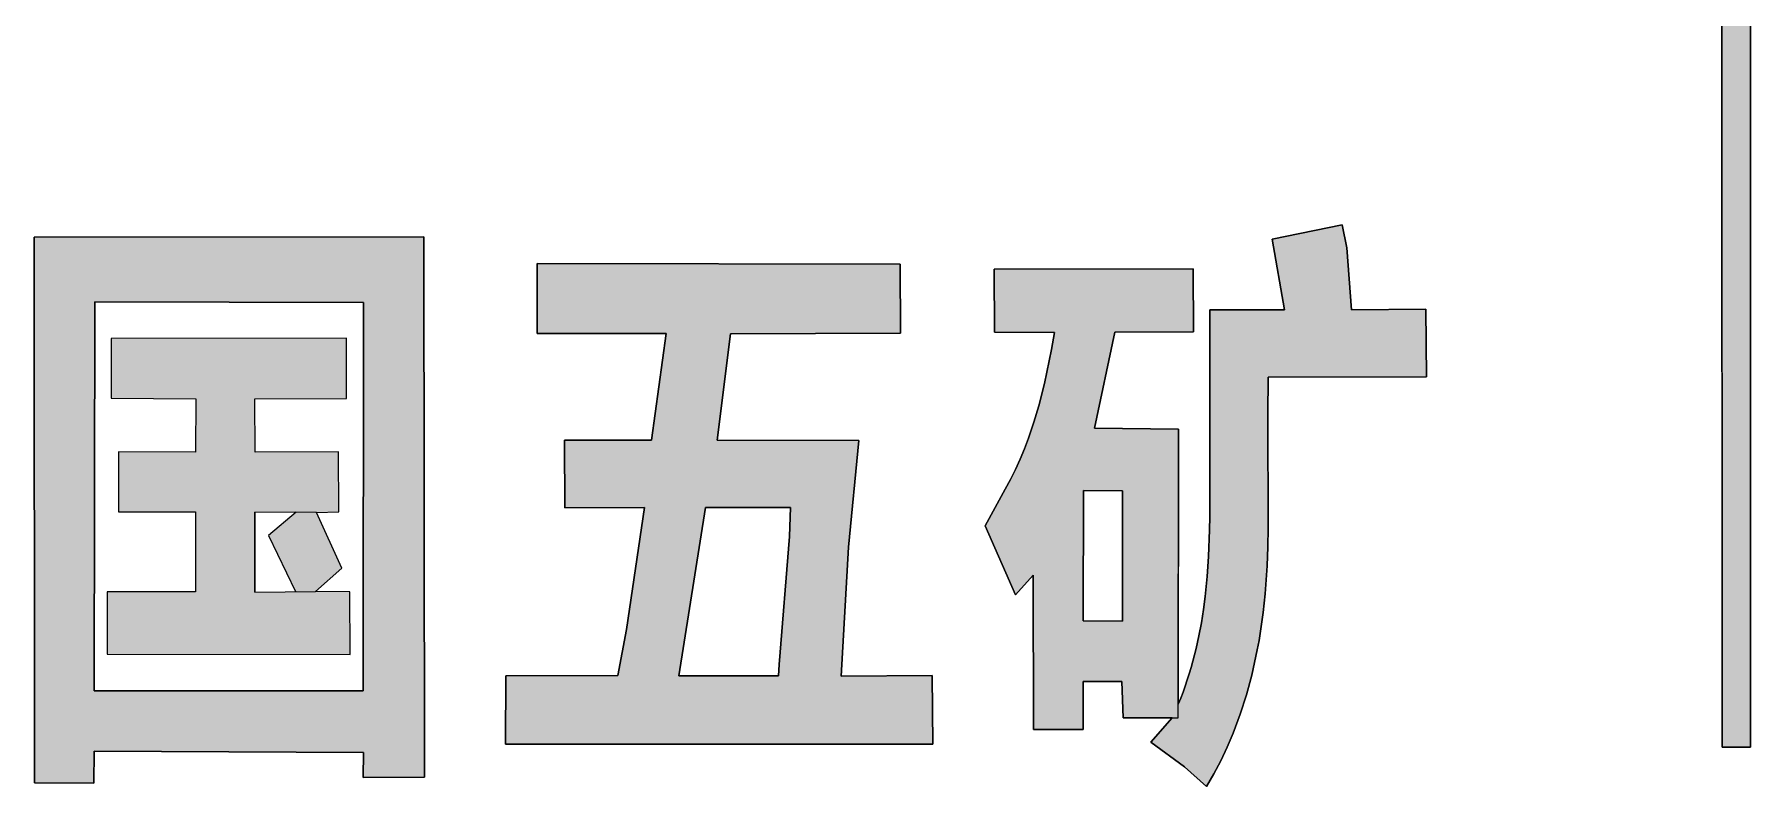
# Model space of a CAD drawing. Header units: millimetres. Extents: x 72 to 17970, y 150 to 12750.
# Drawn here: x 16639.2 to 17024.5, y 5760 to 5928.8 of the extents above; entities that cross this region are included whole.
import ezdxf

# ---------------------------------------------------------------- set-up
doc = ezdxf.new("R2010")
doc.units = ezdxf.units.MM
doc.linetypes.add('XKITLINE00', pattern=[0])
doc.layers.add('OtherObjectType', color=1, linetype='Continuous', lineweight=0)

# ---------------------------------------------------------------- blocks, each defined once
blk = doc.blocks.new('*A5')
at = {"layer": 'OtherObjectType'}
for points in [[(17024.44, 5768.87), (17018.08, 5768.87), (17018.03, 6168.4), (17024.5, 6168.39)], [(16874.66, 5797.2), (16883.47, 5797.14), (16883.49, 5826.41), (16899.34, 5876.2), (16899.38, 5862.09), (16881.78, 5862.03), (16877.18, 5840.45), (16896.03, 5840.26), (16895.99, 5775.42), (16883.6, 5775.43), (16883.31, 5783.63), (16874.68, 5783.57), (16874.68, 5772.82), (16863.49, 5772.84), (16863.42, 5807.47), (16859.43, 5803.03), (16852.66, 5818.57), (16857.17, 5826.76), (16858.35, 5828.96), (16859.46, 5831.21), (16860.49, 5833.49), (16861.46, 5835.82), (16862.35, 5838.19), (16863.58, 5841.81), (16864.68, 5845.49), (16865.96, 5850.48), (16867.53, 5858.09), (16868.18, 5861.92), (16854.73, 5862.03), (16854.68, 5876.15), (16899.34, 5876.2), (16951.56, 5867.14), (16934.89, 5867.04), (16933.83, 5880.94), (16932.79, 5886.1), (16917.07, 5882.9), (16919.81, 5866.99), (16903.05, 5867.03), (16903.05, 5820.58), (16903.02, 5817.6), (16902.82, 5811.63), (16902.51, 5807.15), (16902.06, 5802.69), (16901.67, 5799.73), (16901.2, 5796.79), (16900.65, 5793.88), (16900.02, 5790.99), (16899.29, 5788.14), (16898.9, 5786.73), (16898.47, 5785.33), (16898.03, 5783.94), (16897.56, 5782.56), (16897.06, 5781.19), (16896.54, 5779.84), (16895.99, 5778.5), (16895.99, 5775.42), (16894.62, 5775.42), (16889.87, 5770), (16897.36, 5764.47), (16902.34, 5760), (16904.01, 5762.86), (16905.57, 5765.82), (16907.01, 5768.86), (16908.34, 5771.97), (16909.93, 5776.24), (16911.32, 5780.6), (16912.52, 5785.05), (16913.74, 5790.71), (16914.13, 5792.79), (16914.47, 5794.87), (16914.78, 5796.96), (16915.05, 5799.05), (16915.29, 5801.15), (16915.5, 5803.25), (16915.67, 5805.35), (16915.82, 5807.45), (16915.94, 5809.56), (16916.12, 5813.79), (16916.21, 5818.02), (16916.08, 5843.47), (16916.16, 5851.93), (16951.69, 5851.94), (16951.56, 5867.14), (16899.34, 5876.2), (16883.49, 5826.41), (16874.73, 5826.5)], [(16652.63, 5781.53), (16713.01, 5781.51), (16713.08, 5868.63), (16639.19, 5883.31), (16726.63, 5883.41), (16726.76, 5762.16), (16712.99, 5762.09), (16713.09, 5767.69), (16652.65, 5767.97), (16652.57, 5760.82), (16639.22, 5760.85), (16639.19, 5883.31), (16713.08, 5868.63), (16652.76, 5868.81)], [(16808.73, 5816.13), (16808.91, 5822.68), (16789.83, 5822.64), (16824.26, 5837.65), (16821.97, 5813.78), (16820.29, 5784.79), (16840.75, 5784.96), (16840.88, 5769.56), (16744.99, 5769.54), (16745.02, 5784.88), (16770.19, 5784.92), (16772.15, 5795.24), (16776.16, 5822.62), (16758.29, 5822.56), (16758.24, 5837.79), (16777.77, 5837.78), (16781.07, 5861.66), (16752.04, 5861.71), (16752.08, 5877.43), (16833.59, 5877.23), (16833.61, 5861.78), (16795.49, 5861.65), (16792.49, 5837.78), (16824.26, 5837.65), (16789.83, 5822.64), (16783.89, 5784.84), (16806.24, 5784.84), (16806.38, 5787.45)], [(16675.41, 5847.01), (16656.42, 5847.18), (16656.44, 5860.58), (16709.24, 5860.65), (16709.28, 5847.09), (16688.67, 5847.04), (16688.74, 5835.09), (16707.51, 5835.17), (16707.55, 5821.67), (16702.56, 5821.56), (16688.68, 5821.6), (16688.71, 5803.66), (16702.32, 5803.81), (16710.03, 5803.71), (16710.06, 5789.66), (16655.51, 5789.7), (16655.55, 5803.7), (16675.37, 5803.71), (16675.34, 5821.67), (16658.07, 5821.64), (16658.12, 5835.15), (16675.35, 5835.1)], [(16697.82, 5803.76), (16691.75, 5816.38), (16697.94, 5821.58), (16702.56, 5821.56), (16708.22, 5809.02), (16702.31, 5803.81)]]:
    blk.add_hatch(color=7, dxfattribs=at).paths.add_polyline_path(points, flags=17)
at = {"layer": 'OtherObjectType', "color": 7, "linetype": 'XKITLINE00', "lineweight": 0}
for p, q in [((17018.03, 6168.4), (17018.08, 5768.87)), ((17018.08, 5768.87), (17018.03, 6168.4)), ((17024.44, 5768.87), (17024.5, 6168.39)), ((17024.5, 6168.39), (17024.44, 5768.87)), ((16917.07, 5882.9), (16932.79, 5886.1)), ((16932.79, 5886.1), (16917.07, 5882.9)), ((16932.79, 5886.1), (16933.83, 5880.94)), ((16933.83, 5880.94), (16932.79, 5886.1)), ((16726.63, 5883.41), (16639.19, 5883.31)), ((16639.19, 5883.31), (16726.63, 5883.41)), ((16639.19, 5883.31), (16639.22, 5760.85)), ((16639.22, 5760.85), (16639.19, 5883.31)), ((16726.76, 5762.16), (16726.63, 5883.41)), ((16726.63, 5883.41), (16726.76, 5762.16)), ((16919.81, 5866.99), (16917.07, 5882.9)), ((16917.07, 5882.9), (16919.81, 5866.99)), ((16933.83, 5880.94), (16934.89, 5867.04)), ((16934.89, 5867.04), (16933.83, 5880.94)), ((16752.08, 5877.43), (16752.04, 5861.71)), ((16752.04, 5861.71), (16752.08, 5877.43)), ((16833.59, 5877.23), (16752.08, 5877.43)), ((16752.08, 5877.43), (16833.59, 5877.23)), ((16833.61, 5861.78), (16833.59, 5877.23)), ((16833.59, 5877.23), (16833.61, 5861.78)), ((16854.68, 5876.15), (16899.34, 5876.2)), ((16899.34, 5876.2), (16854.68, 5876.15)), ((16854.73, 5862.03), (16854.68, 5876.15)), ((16854.68, 5876.15), (16854.73, 5862.03)), ((16899.34, 5876.2), (16899.38, 5862.09)), ((16899.38, 5862.09), (16899.34, 5876.2)), ((16652.63, 5781.53), (16652.76, 5868.81)), ((16652.76, 5868.81), (16652.63, 5781.53)), ((16652.76, 5868.81), (16713.08, 5868.63)), ((16713.08, 5868.63), (16652.76, 5868.81)), ((16713.08, 5868.63), (16713.01, 5781.51)), ((16713.01, 5781.51), (16713.08, 5868.63)), ((16903.05, 5820.58), (16903.05, 5867.03)), ((16903.05, 5867.03), (16919.81, 5866.99)), ((16919.81, 5866.99), (16903.05, 5867.03)), ((16903.05, 5867.03), (16903.05, 5820.58)), ((16934.89, 5867.04), (16951.56, 5867.14)), ((16951.56, 5867.14), (16934.89, 5867.04)), ((16951.56, 5867.14), (16951.69, 5851.94)), ((16951.69, 5851.94), (16951.56, 5867.14)), ((16656.44, 5860.58), (16656.42, 5847.18)), ((16709.24, 5860.65), (16656.44, 5860.58)), ((16709.28, 5847.09), (16709.24, 5860.65)), ((16752.04, 5861.71), (16781.07, 5861.66)), ((16781.07, 5861.66), (16752.04, 5861.71)), ((16781.07, 5861.66), (16777.77, 5837.78)), ((16777.77, 5837.78), (16781.07, 5861.66)), ((16792.49, 5837.78), (16795.49, 5861.65)), ((16795.49, 5861.65), (16792.49, 5837.78)), ((16795.49, 5861.65), (16833.61, 5861.78)), ((16833.61, 5861.78), (16795.49, 5861.65)), ((16868.18, 5861.92), (16854.73, 5862.03)), ((16854.73, 5862.03), (16868.18, 5861.92)), ((16867.53, 5858.09), (16868.18, 5861.92)), ((16868.18, 5861.92), (16867.53, 5858.09)), ((16881.78, 5862.03), (16877.18, 5840.45)), ((16877.18, 5840.45), (16881.78, 5862.03)), ((16899.38, 5862.09), (16881.78, 5862.03)), ((16881.78, 5862.03), (16899.38, 5862.09)), ((16865.96, 5850.48), (16867.53, 5858.09)), ((16867.53, 5858.09), (16865.96, 5850.48)), ((16864.68, 5845.49), (16865.96, 5850.48)), ((16865.96, 5850.48), (16864.68, 5845.49)), ((16916.16, 5851.93), (16916.08, 5843.47)), ((16916.08, 5843.47), (16916.16, 5851.93)), ((16951.69, 5851.94), (16916.16, 5851.93)), ((16916.16, 5851.93), (16951.69, 5851.94)), ((16656.42, 5847.18), (16675.41, 5847.01)), ((16675.41, 5847.01), (16675.35, 5835.1)), ((16688.67, 5847.04), (16709.28, 5847.09)), ((16688.74, 5835.09), (16688.67, 5847.04)), ((16863.58, 5841.81), (16864.68, 5845.49)), ((16864.68, 5845.49), (16863.58, 5841.81)), ((16862.35, 5838.19), (16863.58, 5841.81)), ((16863.58, 5841.81), (16862.35, 5838.19)), ((16916.08, 5843.47), (16916.21, 5818.02)), ((16916.21, 5818.02), (16916.08, 5843.47)), ((16777.77, 5837.78), (16758.24, 5837.79)), ((16758.24, 5837.79), (16758.29, 5822.56)), ((16758.29, 5822.56), (16758.24, 5837.79)), ((16758.24, 5837.79), (16777.77, 5837.78)), ((16824.26, 5837.65), (16792.49, 5837.78)), ((16792.49, 5837.78), (16824.26, 5837.65)), ((16821.97, 5813.78), (16824.26, 5837.65)), ((16824.26, 5837.65), (16821.97, 5813.78)), ((16861.46, 5835.82), (16862.35, 5838.19)), ((16862.35, 5838.19), (16861.46, 5835.82)), ((16877.18, 5840.45), (16896.03, 5840.26)), ((16896.03, 5840.26), (16877.18, 5840.45)), ((16895.99, 5775.42), (16896.03, 5840.26)), ((16896.03, 5840.26), (16895.99, 5778.5)), ((16658.12, 5835.15), (16658.07, 5821.64)), ((16675.35, 5835.1), (16658.12, 5835.15)), ((16707.51, 5835.17), (16688.74, 5835.09)), ((16707.55, 5821.67), (16707.51, 5835.17)), ((16860.49, 5833.49), (16861.46, 5835.82)), ((16861.46, 5835.82), (16860.49, 5833.49)), ((16858.35, 5828.96), (16859.46, 5831.21)), ((16859.46, 5831.21), (16858.35, 5828.96)), ((16859.46, 5831.21), (16860.49, 5833.49)), ((16860.49, 5833.49), (16859.46, 5831.21)), ((16852.66, 5818.57), (16857.17, 5826.76)), ((16857.17, 5826.76), (16852.66, 5818.57)), ((16857.17, 5826.76), (16858.35, 5828.96)), ((16858.35, 5828.96), (16857.17, 5826.76)), ((16874.66, 5797.2), (16874.73, 5826.5)), ((16874.73, 5826.5), (16874.66, 5797.2)), ((16874.73, 5826.5), (16883.49, 5826.41)), ((16883.49, 5826.41), (16874.73, 5826.5)), ((16883.49, 5826.41), (16883.47, 5797.14)), ((16883.47, 5797.14), (16883.49, 5826.41)), ((16758.29, 5822.56), (16776.16, 5822.62)), ((16776.16, 5822.62), (16758.29, 5822.56)), ((16776.16, 5822.62), (16772.15, 5795.24)), ((16772.15, 5795.24), (16776.16, 5822.62)), ((16783.89, 5784.84), (16789.83, 5822.64)), ((16789.83, 5822.64), (16783.89, 5784.84)), ((16789.83, 5822.64), (16808.91, 5822.68)), ((16808.91, 5822.68), (16789.83, 5822.64)), ((16808.91, 5822.68), (16808.73, 5816.13)), ((16808.73, 5816.13), (16808.91, 5822.68)), ((16658.07, 5821.64), (16675.34, 5821.67)), ((16675.34, 5821.67), (16675.37, 5803.71)), ((16688.71, 5803.66), (16688.68, 5821.6)), ((16702.56, 5821.56), (16688.68, 5821.6)), ((16688.68, 5821.6), (16688.71, 5803.66)), ((16697.94, 5821.58), (16691.75, 5816.38)), ((16702.56, 5821.56), (16707.55, 5821.67)), ((16708.22, 5809.02), (16702.56, 5821.56)), ((16859.43, 5803.03), (16852.66, 5818.57)), ((16852.66, 5818.57), (16859.43, 5803.03)), ((16903.02, 5817.6), (16903.05, 5820.58)), ((16903.05, 5820.58), (16903.02, 5817.6)), ((16691.75, 5816.38), (16697.82, 5803.76)), ((16808.73, 5816.13), (16806.38, 5787.45)), ((16806.38, 5787.45), (16808.73, 5816.13)), ((16902.82, 5811.63), (16903.02, 5817.6)), ((16903.02, 5817.6), (16902.82, 5811.63)), ((16916.21, 5818.02), (16916.12, 5813.79)), ((16916.12, 5813.79), (16916.21, 5818.02)), ((16820.29, 5784.79), (16821.97, 5813.78)), ((16821.97, 5813.78), (16820.29, 5784.79)), ((16902.51, 5807.15), (16902.82, 5811.63)), ((16902.82, 5811.63), (16902.51, 5807.15)), ((16916.12, 5813.79), (16915.94, 5809.56)), ((16915.94, 5809.56), (16916.12, 5813.79)), ((16702.31, 5803.81), (16708.22, 5809.02)), ((16863.42, 5807.47), (16859.43, 5803.03)), ((16859.43, 5803.03), (16863.42, 5807.47)), ((16863.49, 5772.84), (16863.42, 5807.47)), ((16863.42, 5807.47), (16863.49, 5772.84)), ((16902.06, 5802.69), (16902.51, 5807.15)), ((16902.51, 5807.15), (16902.06, 5802.69)), ((16915.82, 5807.45), (16915.67, 5805.35)), ((16915.67, 5805.35), (16915.82, 5807.45)), ((16915.94, 5809.56), (16915.82, 5807.45)), ((16915.82, 5807.45), (16915.94, 5809.56)), ((16655.55, 5803.7), (16655.51, 5789.7)), ((16675.37, 5803.71), (16655.55, 5803.7)), ((16688.71, 5803.66), (16702.32, 5803.81)), ((16710.03, 5803.71), (16702.31, 5803.81)), ((16710.06, 5789.66), (16710.03, 5803.71)), ((16915.5, 5803.25), (16915.29, 5801.15)), ((16915.29, 5801.15), (16915.5, 5803.25)), ((16915.67, 5805.35), (16915.5, 5803.25)), ((16915.5, 5803.25), (16915.67, 5805.35)), ((16901.2, 5796.79), (16901.67, 5799.73)), ((16901.67, 5799.73), (16901.2, 5796.79)), ((16901.67, 5799.73), (16902.06, 5802.69)), ((16902.06, 5802.69), (16901.67, 5799.73)), ((16915.05, 5799.05), (16914.78, 5796.96)), ((16914.78, 5796.96), (16915.05, 5799.05)), ((16915.29, 5801.15), (16915.05, 5799.05)), ((16915.05, 5799.05), (16915.29, 5801.15)), ((16772.15, 5795.24), (16770.19, 5784.92)), ((16770.19, 5784.92), (16772.15, 5795.24)), ((16883.47, 5797.14), (16874.66, 5797.2)), ((16874.66, 5797.2), (16883.47, 5797.14)), ((16900.65, 5793.88), (16901.2, 5796.79)), ((16901.2, 5796.79), (16900.65, 5793.88)), ((16914.78, 5796.96), (16914.47, 5794.87)), ((16914.47, 5794.87), (16914.78, 5796.96)), ((16900.02, 5790.99), (16900.65, 5793.88)), ((16900.65, 5793.88), (16900.02, 5790.99)), ((16914.13, 5792.79), (16913.74, 5790.71)), ((16913.74, 5790.71), (16914.13, 5792.79)), ((16914.47, 5794.87), (16914.13, 5792.79)), ((16914.13, 5792.79), (16914.47, 5794.87)), ((16655.51, 5789.7), (16710.06, 5789.66)), ((16806.38, 5787.45), (16806.24, 5784.84)), ((16806.24, 5784.84), (16806.38, 5787.45)), ((16898.9, 5786.73), (16899.29, 5788.14)), ((16899.29, 5788.14), (16898.9, 5786.73)), ((16899.29, 5788.14), (16900.02, 5790.99)), ((16900.02, 5790.99), (16899.29, 5788.14)), ((16913.74, 5790.71), (16912.52, 5785.05)), ((16912.52, 5785.05), (16913.74, 5790.71)), ((16745.02, 5784.88), (16744.99, 5769.54)), ((16744.99, 5769.54), (16745.02, 5784.88)), ((16770.19, 5784.92), (16745.02, 5784.88)), ((16745.02, 5784.88), (16770.19, 5784.92)), ((16806.24, 5784.84), (16783.89, 5784.84)), ((16783.89, 5784.84), (16806.24, 5784.84)), ((16840.75, 5784.96), (16820.29, 5784.79)), ((16820.29, 5784.79), (16840.75, 5784.96)), ((16840.88, 5769.56), (16840.75, 5784.96)), ((16840.75, 5784.96), (16840.88, 5769.56)), ((16883.31, 5783.63), (16874.68, 5783.57)), ((16874.68, 5783.57), (16883.31, 5783.63)), ((16874.68, 5783.57), (16874.68, 5772.82)), ((16874.68, 5772.82), (16874.68, 5783.57)), ((16883.6, 5775.43), (16883.31, 5783.63)), ((16883.31, 5783.63), (16883.6, 5775.43)), ((16897.56, 5782.56), (16898.03, 5783.94)), ((16898.03, 5783.94), (16897.56, 5782.56)), ((16898.03, 5783.94), (16898.47, 5785.33)), ((16898.47, 5785.33), (16898.03, 5783.94)), ((16898.47, 5785.33), (16898.9, 5786.73)), ((16898.9, 5786.73), (16898.47, 5785.33)), ((16912.52, 5785.05), (16911.32, 5780.6)), ((16911.32, 5780.6), (16912.52, 5785.05)), ((16713.01, 5781.51), (16652.63, 5781.53)), ((16652.63, 5781.53), (16713.01, 5781.51)), ((16895.99, 5778.5), (16896.54, 5779.84)), ((16896.54, 5779.84), (16895.99, 5778.5)), ((16896.54, 5779.84), (16897.06, 5781.19)), ((16897.06, 5781.19), (16896.54, 5779.84)), ((16897.06, 5781.19), (16897.56, 5782.56)), ((16897.56, 5782.56), (16897.06, 5781.19)), ((16911.32, 5780.6), (16909.93, 5776.24)), ((16909.93, 5776.24), (16911.32, 5780.6)), ((16909.93, 5776.24), (16908.34, 5771.97)), ((16908.34, 5771.97), (16909.93, 5776.24)), ((16874.68, 5772.82), (16863.49, 5772.84)), ((16863.49, 5772.84), (16874.68, 5772.82)), ((16894.62, 5775.42), (16883.6, 5775.43)), ((16883.6, 5775.43), (16895.99, 5775.42)), ((16889.87, 5770), (16894.62, 5775.42)), ((16894.62, 5775.42), (16889.87, 5770)), ((16908.34, 5771.97), (16907.01, 5768.86)), ((16907.01, 5768.86), (16908.34, 5771.97)), ((16744.99, 5769.54), (16840.88, 5769.56)), ((16840.88, 5769.56), (16744.99, 5769.54)), ((16897.36, 5764.47), (16889.87, 5770)), ((16889.87, 5770), (16897.36, 5764.47)), ((16907.01, 5768.86), (16905.57, 5765.82)), ((16905.57, 5765.82), (16907.01, 5768.86)), ((17018.08, 5768.87), (17024.44, 5768.87)), ((17024.44, 5768.87), (17018.08, 5768.87)), ((16652.57, 5760.82), (16652.65, 5767.97)), ((16652.65, 5767.97), (16652.57, 5760.82)), ((16652.65, 5767.97), (16713.09, 5767.69)), ((16713.09, 5767.69), (16652.65, 5767.97)), ((16713.09, 5767.69), (16712.99, 5762.09)), ((16712.99, 5762.09), (16713.09, 5767.69)), ((16902.34, 5760), (16897.36, 5764.47)), ((16897.36, 5764.47), (16902.34, 5760)), ((16905.57, 5765.82), (16904.01, 5762.86)), ((16904.01, 5762.86), (16905.57, 5765.82)), ((16639.22, 5760.85), (16652.57, 5760.82)), ((16652.57, 5760.82), (16639.22, 5760.85)), ((16712.99, 5762.09), (16726.76, 5762.16)), ((16726.76, 5762.16), (16712.99, 5762.09)), ((16904.01, 5762.86), (16902.34, 5760)), ((16902.34, 5760), (16904.01, 5762.86))]:
    blk.add_line(p, q, dxfattribs=at)

msp = doc.modelspace()

# ---------------------------------------------------------------- block references
at = {"lineweight": 0}
msp.add_blockref('*A5', (0, 0), dxfattribs=at)

doc.saveas('drawing.dxf')
